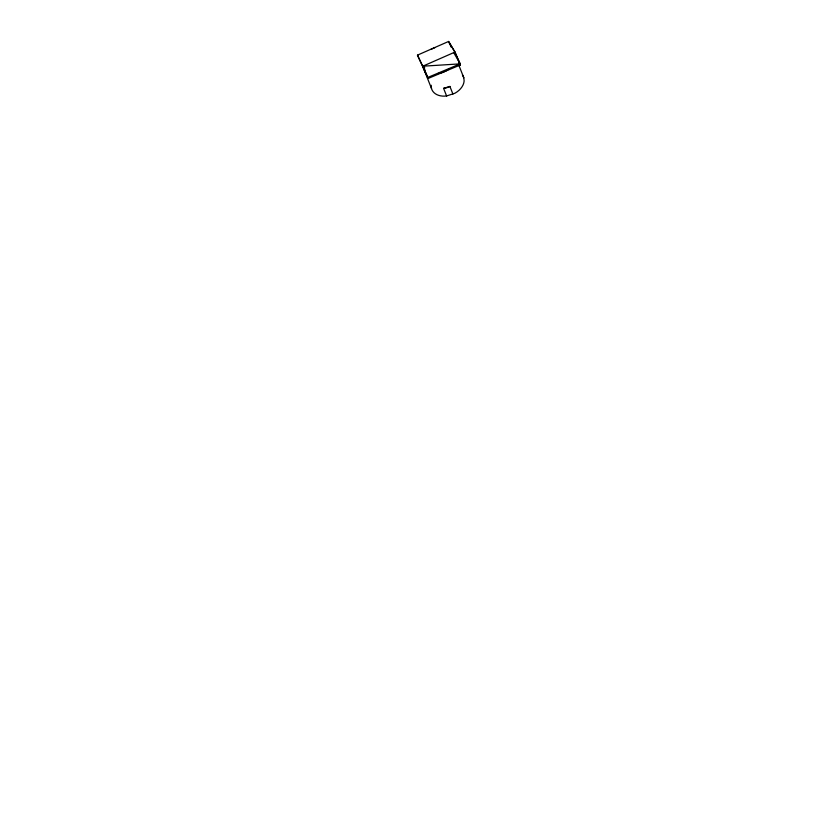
<?xml version="1.0" encoding="UTF-8"?>
<svg xmlns="http://www.w3.org/2000/svg" width="829" height="829" viewBox="0 0 829 829"><rect width="100%" height="100%" fill="white"/><g stroke="black" fill="none" stroke-linecap="round" stroke-linejoin="round"><path stroke-width="1.24" d="M417.464 55.139L448.613 41.45L454.934 52.092L460.188 63.864L460.302 64.973L428.147 78.454L417.464 55.139L424.044 69.035M430.956 49.367L435.028 47.574M453.722 52.61L460.188 63.864L422.79 66.206L428.147 78.454L422.79 66.206L454.934 52.092L460.302 64.973L459.121 62.89M427.754 77.46L460.188 63.864M458.696 64.859L463.825 77.802L464.116 81.045A17.046 12.228 -21.6 0 1 454.976 93.2L446.603 95.977L443.588 88.34L449.909 86.454L452.935 94.091M437.753 73.615L442.044 72.631A17.046 12.228 -21.6 0 0 448.862 69.035M422.79 66.206L424.749 67.791M423.35 67.595L424.873 69.46M448.613 41.45L454.934 52.092M459.142 62.755L460.302 64.973M449.163 42.849L451.297 47.274M462.437 74.921L463.825 77.802M422.655 66.154L431.505 88.516M446.603 95.977A17.046 12.228 -21.6 0 1 431.225 85.273M449.909 86.454A14.373 10.311 -21.6 0 1 443.588 88.34"/></g></svg>
